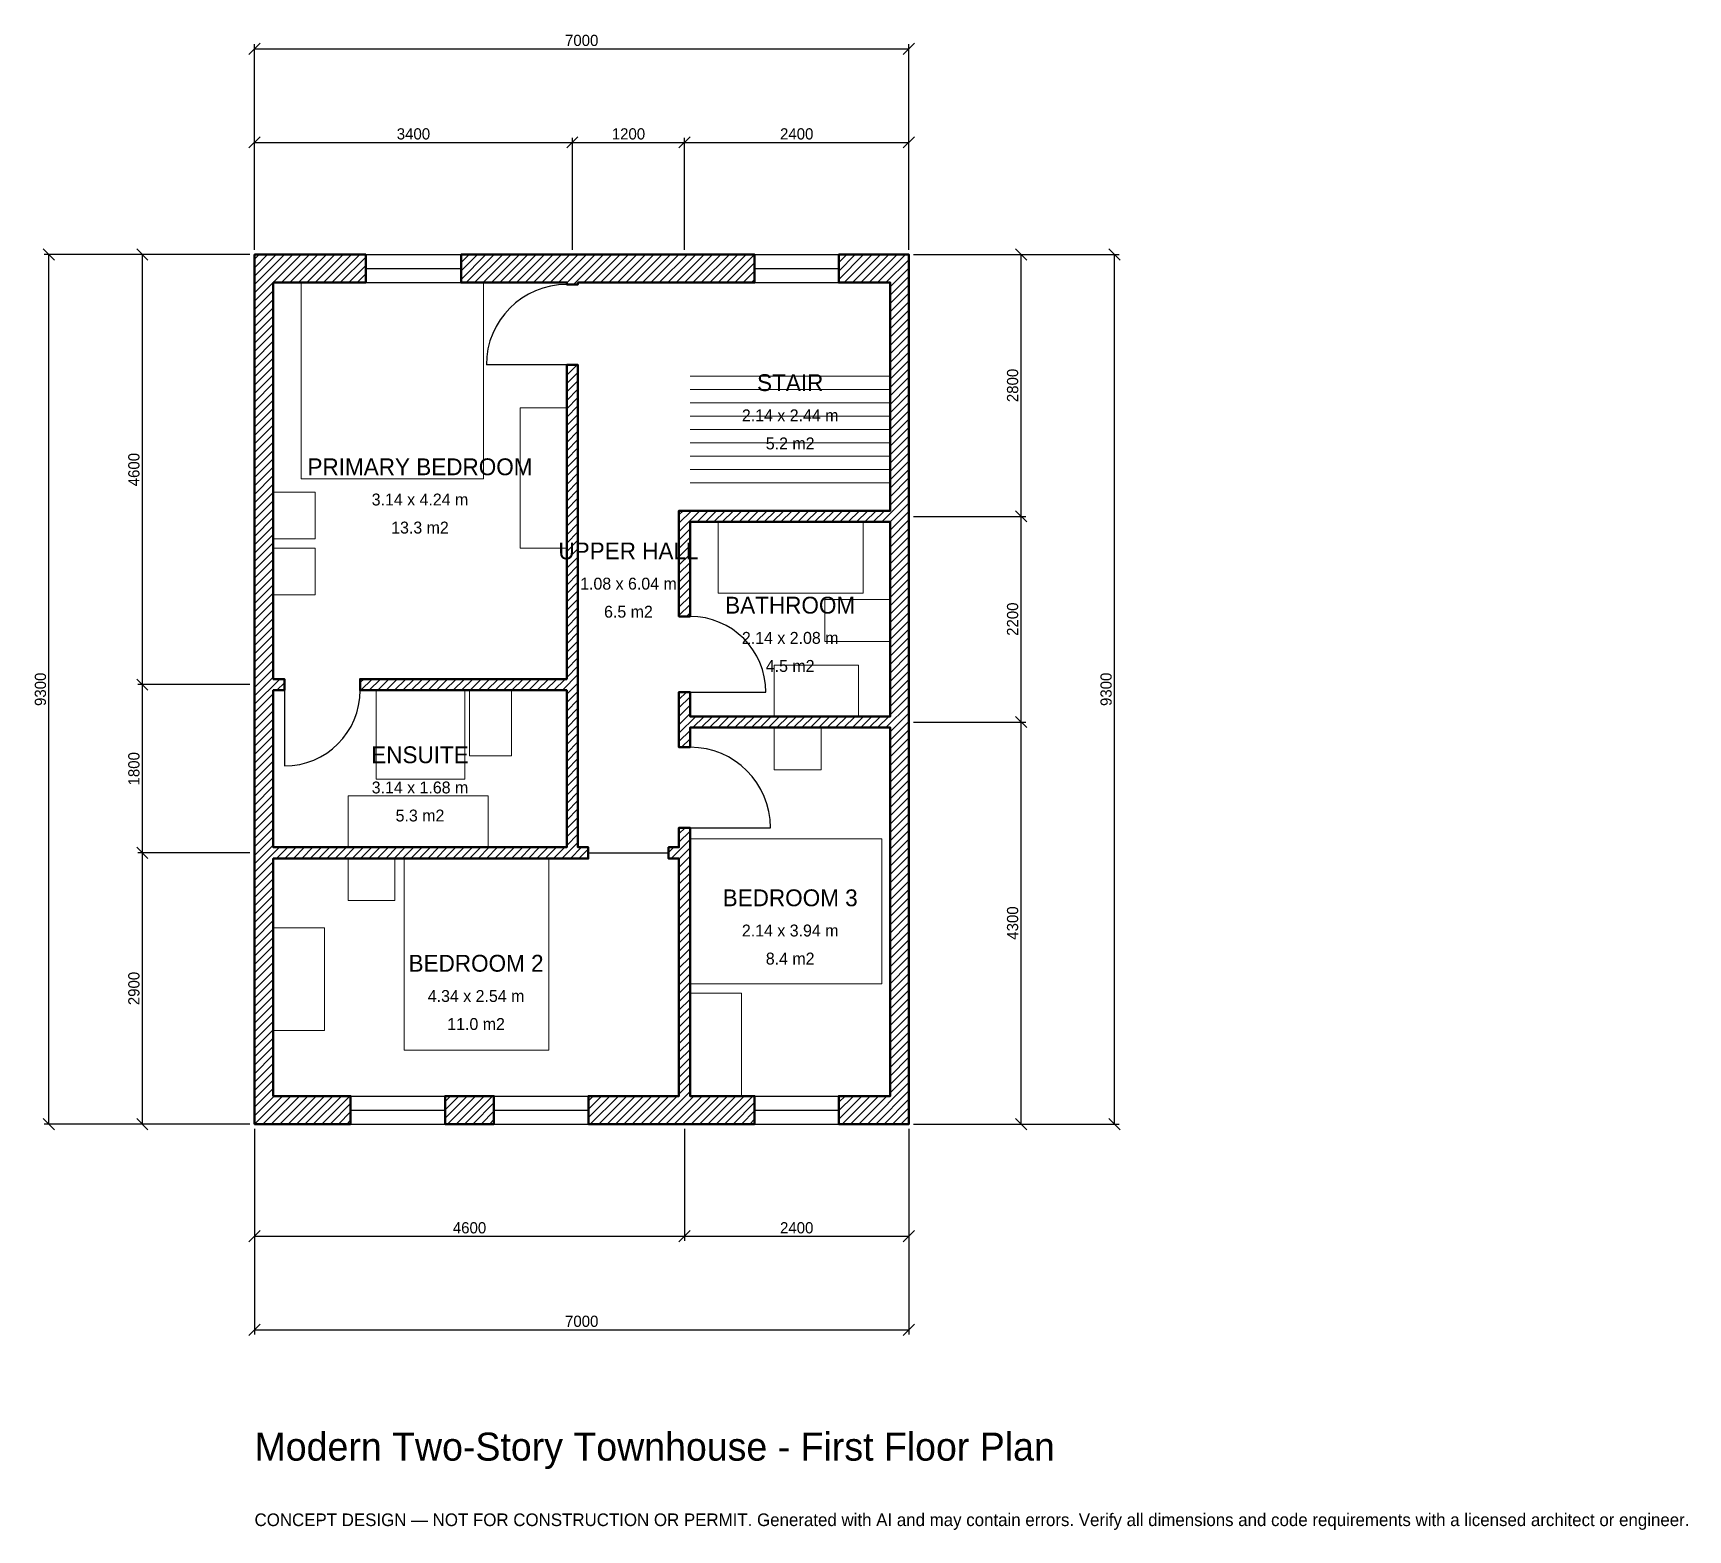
# Model space of a CAD drawing. Header units: millimetres. Extents: x -2369 to 15333, y -4341 to 11669.
import ezdxf
from ezdxf.enums import TextEntityAlignment as Align

# ---------------------------------------------------------------- set-up
doc = ezdxf.new("R2010")
doc.units = ezdxf.units.MM
for name, color, linetype, lineweight in [('A-ANNO-DIMS', 1, 'Continuous', 13), ('A-ANNO-TEXT', 7, 'Continuous', 18), ('A-AREA-IDEN', 7, 'Continuous', 18), ('A-DOOR', 2, 'Continuous', 25), ('A-FLOR-FIXT', 9, 'Continuous', 13), ('A-FLOR-STRS', 3, 'Continuous', 18), ('A-FURN', 9, 'Continuous', 13), ('A-GLAZ', 4, 'Continuous', 25), ('A-WALL', 7, 'Continuous', 50), ('A-WALL-PATT', 8, 'Continuous', 13)]:
    doc.layers.add(name, color=color, linetype=linetype, lineweight=lineweight)
doc.dimstyles.new('PLAN', dxfattribs={"dimtxt": 120, "dimasz": 80, "dimexe": 50, "dimexo": 50, "dimgap": 30, "dimtad": 1, "dimdec": 0, "dimtsz": 60, "dimcen": 2.5, "dimclrd": 1, "dimclre": 1, "dimazin": 3, "dimtfac": 1, "dimtmove": 0, "dimatfit": 3})

msp = doc.modelspace()

# ---------------------------------------------------------------- hatches: boundary and pattern name
at = {"layer": 'A-WALL-PATT'}
h = msp.add_hatch(dxfattribs=at)
h.set_pattern_fill('ANSI31', color=8, scale=20)
h.paths.add_polyline_path([(-0.001, 0), (-0.001, 300), (0, 300), (0, 2800), (0, 2840), (-0.001, 2840), (-0.001, 2960), (0, 2960), (0, 3000), (0, 4600), (0, 4640), (-0.001, 4640), (-0.001, 4760), (0, 4760), (0, 4800), (0, 9000), (-0.001, 9000), (-0.001, 9300), (0, 9300), (0, 9300.001), (200, 9300.001), (200, 9300), (1190, 9300), (1190, 9000), (200, 9000), (200, 4800), (200, 4760), (320, 4760), (320, 4640), (200, 4640), (200, 4600), (200, 3000), (200, 2960), (3340, 2960), (3340, 4640), (1130, 4640), (1130, 4760), (3340, 4760), (3340, 8120), (3460, 8120), (3460, 4760), (3460, 4640), (3460, 2960), (3570, 2960), (3570, 2840), (3460, 2840), (3340, 2840), (200, 2840), (200, 2800), (200, 300), (1028.3333, 300), (1028.3333, 0), (200, 0), (200, -0.001), (0, -0.001), (0, 0), (-0.001, 0)])
h.paths.add_polyline_path([(3250, 9300), (3340, 9300), (3340, 9300.001), (3460, 9300.001), (3460, 9300), (3550, 9300), (4450, 9300), (4750, 9300), (5350, 9300), (5350, 9000), (4750, 9000), (4450, 9000), (3550, 9000), (3460, 9000), (3460, 8980), (3340, 8980), (3340, 9000), (3250, 9000), (2210, 9000), (2210, 9300), (3250, 9300)])
h.paths.add_polyline_path([(6800, 9300), (6800, 9300.001), (7000, 9300.001), (7000, 9300), (7000.001, 9300), (7000.001, 9000), (7000, 9000), (7000, 6600), (7000, 6560), (7000.001, 6560), (7000.001, 6440), (7000, 6440), (7000, 6400), (7000, 4400), (7000, 4360), (7000.001, 4360), (7000.001, 4240), (7000, 4240), (7000, 4200), (7000, 300), (7000.001, 300), (7000.001, 0), (7000, 0), (7000, -0.001), (6800, -0.001), (6800, 0), (6250, 0), (6250, 300), (6800, 300), (6800, 4200), (6800, 4240), (4660, 4240), (4660, 4030), (4540, 4030), (4540, 4240), (4540, 4360), (4540, 4620), (4660, 4620), (4660, 4360), (6800, 4360), (6800, 4400), (6800, 6400), (6800, 6440), (4660, 6440), (4660, 5430), (4540, 5430), (4540, 6440), (4540, 6560), (4660, 6560), (6800, 6560), (6800, 6600), (6800, 9000), (6250, 9000), (6250, 9300), (6800, 9300)])
h.paths.add_polyline_path([(4750, 0), (4660, 0), (4660, -0.001), (4540, -0.001), (4540, 0), (4450, 0), (3571.6667, 0), (3571.6667, 300), (4450, 300), (4540, 300), (4540, 2840), (4430, 2840), (4430, 2960), (4540, 2960), (4540, 3170), (4660, 3170), (4660, 2960), (4660, 2840), (4660, 300), (4750, 300), (5350, 300), (5350, 0), (4750, 0)])
h.paths.add_polyline_path([(2038.3333, 0), (2038.3333, 300), (2561.6667, 300), (2561.6667, 0), (2038.3333, 0)])

# ---------------------------------------------------------------- linework, layer by layer
at = {"layer": 'A-DOOR'}
for p, q in [((3340, 8120), (2480, 8120)), ((320, 4640), (320, 3830)), ((4660, 4620), (5470, 4620)), ((4660, 3170), (5520, 3170)), ((3570, 2900), (4430, 2900))]:
    msp.add_line(p, q, dxfattribs=at)
for centre, radius, start, end in [((3340, 8120), 860, 90, 180), ((4660, 4620), 810, 0, 90), ((320, 4640), 810, 270, 360), ((4660, 3170), 860, 0, 90)]:
    msp.add_arc(centre, radius, start, end, dxfattribs=at)
at = {"layer": 'A-FLOR-FIXT'}
for points in [[(4960, 5680), (6510, 5680), (6510, 6440), (4960, 6440)], [(6100, 5160), (6800, 5160), (6800, 5610), (6100, 5610)], [(5560, 4360), (6460, 4360), (6460, 4910), (5560, 4910)], [(1300, 3690), (2250, 3690), (2250, 4640), (1300, 4640)], [(2300, 3940), (2750, 3940), (2750, 4640), (2300, 4640)], [(1000, 2960), (2500, 2960), (2500, 3510), (1000, 3510)]]:
    msp.add_lwpolyline(points, close=True, dxfattribs=at)
at = {"layer": 'A-FLOR-STRS'}
for p, q in [((4660, 8000), (6800, 8000)), ((4660, 7857.5), (6800, 7857.5)), ((4660, 7715), (6800, 7715)), ((4660, 7572.5), (6800, 7572.5)), ((4660, 7430), (6800, 7430)), ((4660, 7287.5), (6800, 7287.5)), ((4660, 7145), (6800, 7145)), ((4660, 7002.5), (6800, 7002.5)), ((4660, 6860), (6800, 6860))]:
    msp.add_line(p, q, dxfattribs=at)
at = {"layer": 'A-FURN'}
for points in [[(500, 6900), (2450, 6900), (2450, 9000), (500, 9000)], [(2840, 6160), (3340, 6160), (3340, 7660), (2840, 7660)], [(200, 6260), (650, 6260), (650, 6760), (200, 6760)], [(200, 5660), (650, 5660), (650, 6160), (200, 6160)], [(5560, 3790), (6060, 3790), (6060, 4240), (5560, 4240)], [(4660, 1500), (6710, 1500), (6710, 3050), (4660, 3050)], [(1000, 2390), (1500, 2390), (1500, 2840), (1000, 2840)], [(1600, 790), (3150, 790), (3150, 2840), (1600, 2840)], [(200, 1000), (750, 1000), (750, 2100), (200, 2100)], [(4660, 300), (5210, 300), (5210, 1400), (4660, 1400)]]:
    msp.add_lwpolyline(points, close=True, dxfattribs=at)
at = {"layer": 'A-GLAZ'}
for p, q in [((1190, 9300), (2210, 9300)), ((5350, 9300), (6250, 9300)), ((1190, 9150), (2210, 9150)), ((5350, 9150), (6250, 9150)), ((1190, 9000), (2210, 9000)), ((5350, 9000), (6250, 9000)), ((1028.3333, 300), (2038.3333, 300)), ((2561.6667, 300), (3571.6667, 300)), ((5350, 300), (6250, 300)), ((1028.3333, 150), (2038.3333, 150)), ((1028.3333, 0), (2038.3333, 0)), ((2561.6667, 150), (3571.6667, 150)), ((2561.6667, 0), (3571.6667, 0)), ((5350, 150), (6250, 150)), ((5350, 0), (6250, 0))]:
    msp.add_line(p, q, dxfattribs=at)
at = {"layer": 'A-WALL'}
for points in [[(-0.001, 0), (-0.001, 300), (0, 300), (0, 2800), (0, 2840), (-0.001, 2840), (-0.001, 2960), (0, 2960), (0, 3000), (0, 4600), (0, 4640), (-0.001, 4640), (-0.001, 4760), (0, 4760), (0, 4800), (0, 9000), (-0.001, 9000), (-0.001, 9300), (0, 9300), (0, 9300.001), (200, 9300.001), (200, 9300), (1190, 9300), (1190, 9000), (200, 9000), (200, 4800), (200, 4760), (320, 4760), (320, 4640), (200, 4640), (200, 4600), (200, 3000), (200, 2960), (3340, 2960), (3340, 4640), (1130, 4640), (1130, 4760), (3340, 4760), (3340, 8120), (3460, 8120), (3460, 4760), (3460, 4640), (3460, 2960), (3570, 2960), (3570, 2840), (3460, 2840), (3340, 2840), (200, 2840), (200, 2800), (200, 300), (1028.3333, 300), (1028.3333, 0), (200, 0), (200, -0.001), (0, -0.001), (0, 0), (-0.001, 0)], [(3250, 9300), (3340, 9300), (3340, 9300.001), (3460, 9300.001), (3460, 9300), (3550, 9300), (4450, 9300), (4750, 9300), (5350, 9300), (5350, 9000), (4750, 9000), (4450, 9000), (3550, 9000), (3460, 9000), (3460, 8980), (3340, 8980), (3340, 9000), (3250, 9000), (2210, 9000), (2210, 9300), (3250, 9300)], [(6800, 9300), (6800, 9300.001), (7000, 9300.001), (7000, 9300), (7000.001, 9300), (7000.001, 9000), (7000, 9000), (7000, 6600), (7000, 6560), (7000.001, 6560), (7000.001, 6440), (7000, 6440), (7000, 6400), (7000, 4400), (7000, 4360), (7000.001, 4360), (7000.001, 4240), (7000, 4240), (7000, 4200), (7000, 300), (7000.001, 300), (7000.001, 0), (7000, 0), (7000, -0.001), (6800, -0.001), (6800, 0), (6250, 0), (6250, 300), (6800, 300), (6800, 4200), (6800, 4240), (4660, 4240), (4660, 4030), (4540, 4030), (4540, 4240), (4540, 4360), (4540, 4620), (4660, 4620), (4660, 4360), (6800, 4360), (6800, 4400), (6800, 6400), (6800, 6440), (4660, 6440), (4660, 5430), (4540, 5430), (4540, 6440), (4540, 6560), (4660, 6560), (6800, 6560), (6800, 6600), (6800, 9000), (6250, 9000), (6250, 9300), (6800, 9300)], [(4750, 0), (4660, 0), (4660, -0.001), (4540, -0.001), (4540, 0), (4450, 0), (3571.6667, 0), (3571.6667, 300), (4450, 300), (4540, 300), (4540, 2840), (4430, 2840), (4430, 2960), (4540, 2960), (4540, 3170), (4660, 3170), (4660, 2960), (4660, 2840), (4660, 300), (4750, 300), (5350, 300), (5350, 0), (4750, 0)], [(2038.3333, 0), (2038.3333, 300), (2561.6667, 300), (2561.6667, 0), (2038.3333, 0)]]:
    msp.add_lwpolyline(points, close=True, dxfattribs=at)

# ---------------------------------------------------------------- texts
at = {"layer": 'A-ANNO-TEXT'}
for s, height, p in [('Modern Two-Story Townhouse - First Floor Plan', 300, (0, -3600)), ('CONCEPT DESIGN — NOT FOR CONSTRUCTION OR PERMIT. Generated with AI and may contain errors. Verify all dimensions and code requirements with a licensed architect or engineer.', 135, (0, -4300))]:
    msp.add_text(s, height=height, dxfattribs=at).set_placement(p)
at = {"layer": 'A-AREA-IDEN'}
for s, height, p in [('STAIR', 180, (5730, 7930)), ('2.14 x 2.44 m', 127.5, (5730, 7580)), ('5.2 m2', 127.5, (5730, 7280)), ('PRIMARY BEDROOM', 180, (1770, 7030)), ('3.14 x 4.24 m', 127.5, (1770, 6680)), ('13.3 m2', 127.5, (1770, 6380)), ('UPPER HALL', 180, (4000, 6130)), ('1.08 x 6.04 m', 127.5, (4000, 5780)), ('6.5 m2', 127.5, (4000, 5480)), ('BATHROOM', 180, (5730, 5550)), ('2.14 x 2.08 m', 127.5, (5730, 5200)), ('4.5 m2', 127.5, (5730, 4900)), ('ENSUITE', 180, (1770, 3950)), ('3.14 x 1.68 m', 127.5, (1770, 3600)), ('5.3 m2', 127.5, (1770, 3300)), ('BEDROOM 3', 180, (5730, 2420)), ('2.14 x 3.94 m', 127.5, (5730, 2070)), ('BEDROOM 2', 180, (2370, 1720)), ('8.4 m2', 127.5, (5730, 1770)), ('4.34 x 2.54 m', 127.5, (2370, 1370)), ('11.0 m2', 127.5, (2370, 1070))]:
    msp.add_text(s, height=height, dxfattribs=at).set_placement(p, align=Align.MIDDLE_CENTER)

# ---------------------------------------------------------------- dimensions: what is measured, and where the dimension line sits
at = {"layer": 'A-ANNO-DIMS'}
for base, p1, p2, text in [((0, 11500), (0, 9300), (7000, 9300), '7000'), ((0, 10500), (0, 9300), (3400, 9300), '3400'), ((3400, 10500), (3400, 9300), (4600, 9300), '1200'), ((4600, 10500), (4600, 9300), (7000, 9300), '2400'), ((0, -1200), (0, 0), (4600, 0), '4600'), ((0, -2200), (0, 0), (7000, 0), '7000'), ((4600, -1200), (4600, 0), (7000, 0), '2400')]:
    msp.add_linear_dim(base=base, p1=p1, p2=p2, text=text, dimstyle='PLAN', dxfattribs=at).render()
for base, p1, p2, text in [((-2200, 0), (0, 0), (0, 9300), '9300'), ((-1200, 4700), (0, 4700), (0, 9300), '4600'), ((8200, 6500), (7000, 6500), (7000, 9300), '2800'), ((9200, 0), (7000, 0), (7000, 9300), '9300'), ((8200, 4300), (7000, 4300), (7000, 6500), '2200'), ((-1200, 2900), (0, 2900), (0, 4700), '1800'), ((8200, 0), (7000, 0), (7000, 4300), '4300'), ((-1200, 0), (0, 0), (0, 2900), '2900')]:
    msp.add_linear_dim(base=base, p1=p1, p2=p2, angle=90, text=text, dimstyle='PLAN', dxfattribs=at).render()

doc.saveas('drawing.dxf')
